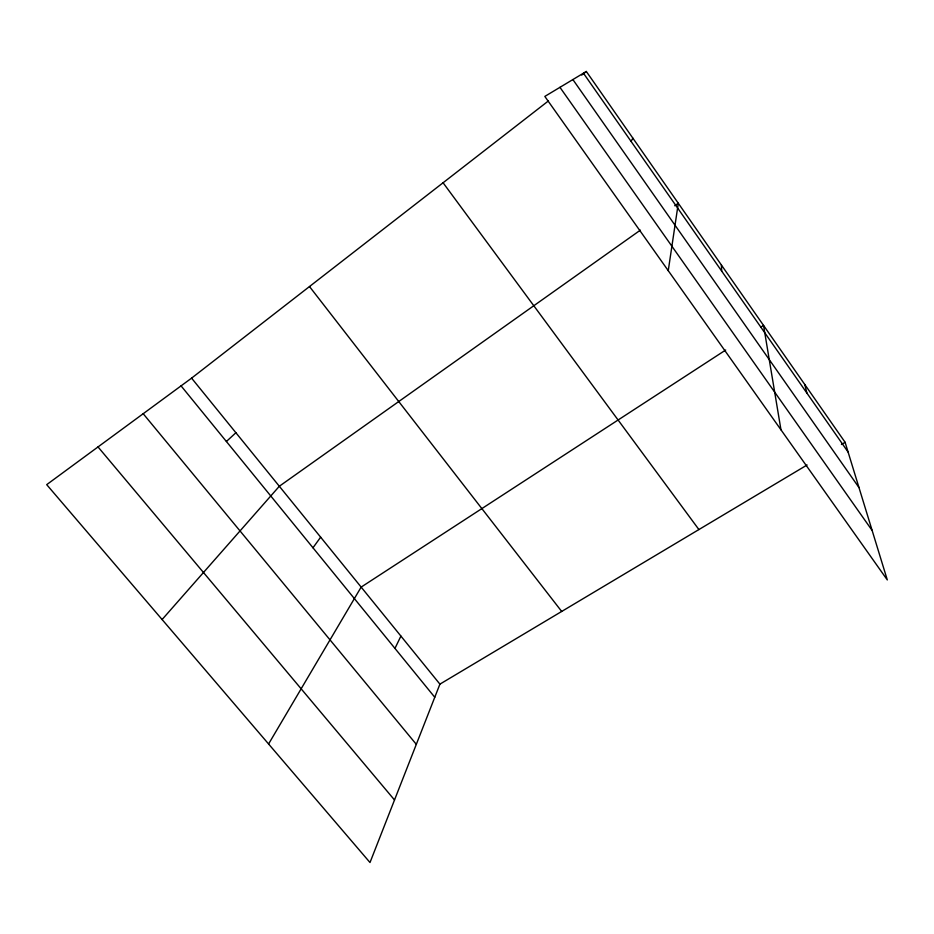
<?xml version="1.0" encoding="UTF-8"?>
<svg xmlns="http://www.w3.org/2000/svg" width="934" height="934" viewBox="0 0 934 934"><rect width="100%" height="100%" fill="white"/><g stroke="black" fill="none" stroke-linecap="round" stroke-linejoin="round"><path stroke-width="1.4" d="M668.254 270.685L678.294 203.25L674.733 205.772M807.093 464.98L439.914 684.143L370.004 862.526L46.7 484.653L191.587 378.142L548.445 100.907M394.965 648.406L400.908 636.077M631.08 141.408L632.855 138.139M268.583 743.989L361.154 587.101L725.695 350.028M312.983 547.791L320.642 537.167M162.107 619.534L279.324 486.252L640.385 230.138M226.39 441.49L235.893 432.746M581.742 75.047L586.33 71.474L845.107 442.296L887.3 579.932L544.826 96.424L586.33 71.474M761.105 327.005L763.545 325.417L780.964 429.815M841.429 444.491L845.107 442.296M98.023 446.931L394.51 799.983M143.194 413.715L416.319 744.351M181.068 385.87L434.765 697.266M191.587 378.142L439.914 684.143M309.493 286.54L561.696 611.455M443.078 182.76L698.901 529.555M559.956 87.329L872.134 530.465M572.881 79.565L858.988 487.571M583.446 73.214L848.107 452.068M804.769 384.493L806.906 393.097M721.398 265.011L721.678 271.094"/></g></svg>
